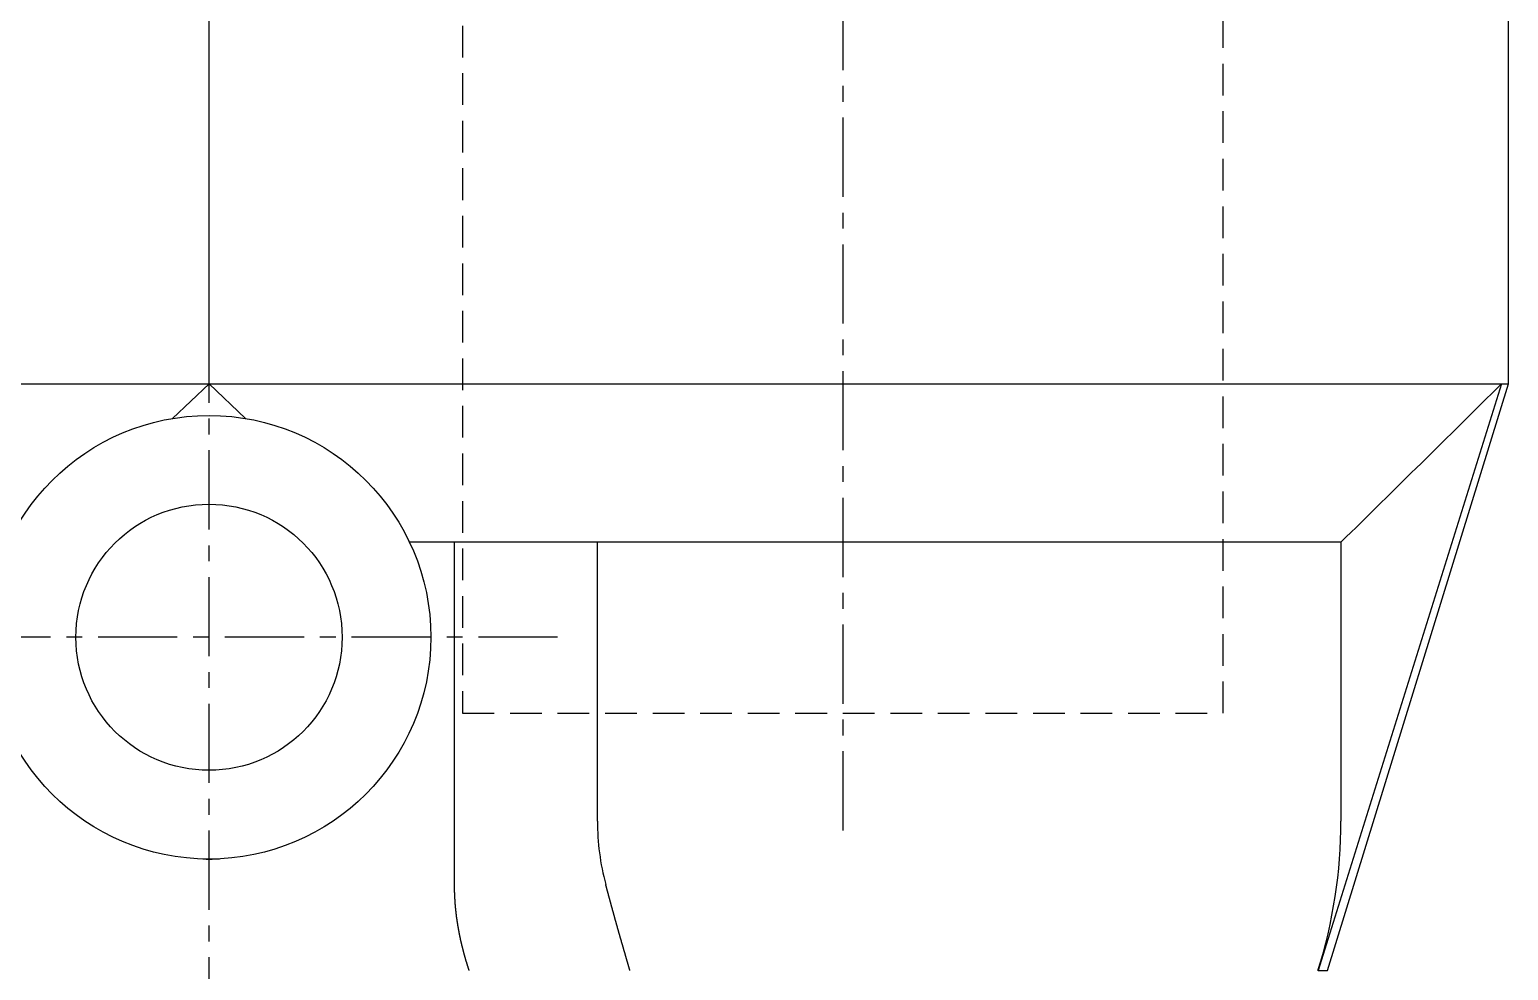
# Model space of a CAD drawing. Extents: x -12 to 116, y -14 to 98.
# Drawn here: x 44.94 to 68.28, y 38.03 to 52.87 of the extents above; entities that cross this region are included whole.
import ezdxf

# ---------------------------------------------------------------- set-up
doc = ezdxf.new("R2010")
doc.units = 0
doc.linetypes.add('CENTER', pattern=[2, 1.25, -0.25, 0.25, -0.25])
doc.linetypes.add('DASHED', pattern=[0.75, 0.5, -0.25])
doc.layers.get('0').update_dxf_attribs({"linetype": 'CONTINUOUS'})
doc.layers.add('CENTER', color=1, linetype='CENTER')

msp = doc.modelspace()

# ---------------------------------------------------------------- linework, layer by layer
at = {"color": 3, "linetype": 'DASHED'}
for p, q in [((51.775, 65.684), (51.775, 42.084)), ((63.775, 42.084), (63.775, 65.684)), ((50.942, 44.774), (50.937, 44.784)), ((51.775, 42.084), (63.775, 42.084))]:
    msp.add_line(p, q, dxfattribs=at)
at = {"color": 7, "linetype": 'CONTINUOUS'}
for p, q in [((47.775, 47.284), (47.775, 60.284)), ((68.275, 47.284), (68.275, 57.284)), ((27.275, 47.284), (68.275, 47.284)), ((47.775, 47.284), (47.198, 46.736)), ((48.352, 46.736), (47.775, 47.284)), ((68.167, 47.284), (65.271, 38.026)), ((65.42, 38.026), (68.275, 47.284)), ((65.633, 44.784), (50.937, 44.784)), ((51.648, 39.384), (51.648, 44.784)), ((53.902, 40.384), (53.902, 44.784)), ((65.633, 44.784), (65.633, 40.384)), ((65.271, 38.026), (65.42, 38.026))]:
    msp.add_line(p, q, dxfattribs=at)
at = {"color": 7}
for points in [[(51.88, 38.025, 0), (51.878, 38.029, 0), (51.877, 38.033, 0), (51.876, 38.038, 0), (51.874, 38.042, 0), (51.873, 38.046, 0), (51.871, 38.05, 0), (51.87, 38.054, 0), (51.869, 38.059, 0), (51.867, 38.063, 0), (51.866, 38.067, 0), (51.864, 38.071, 0), (51.863, 38.076, 0), (51.862, 38.08, 0), (51.861, 38.084, 0), (51.859, 38.088, 0), (51.858, 38.092, 0), (51.856, 38.097, 0), (51.855, 38.101, 0), (51.854, 38.105, 0), (51.852, 38.109, 0), (51.851, 38.114, 0), (51.85, 38.118, 0), (51.849, 38.122, 0), (51.847, 38.126, 0), (51.846, 38.13, 0), (51.845, 38.135, 0), (51.843, 38.139, 0), (51.842, 38.143, 0), (51.841, 38.147, 0), (51.84, 38.152, 0), (51.838, 38.156, 0), (51.837, 38.16, 0), (51.836, 38.164, 0), (51.834, 38.169, 0), (51.833, 38.173, 0), (51.832, 38.177, 0), (51.831, 38.181, 0), (51.829, 38.185, 0), (51.828, 38.19, 0), (51.827, 38.194, 0), (51.826, 38.198, 0), (51.824, 38.203, 0), (51.823, 38.207, 0), (51.822, 38.211, 0), (51.821, 38.215, 0), (51.819, 38.219, 0), (51.818, 38.224, 0), (51.817, 38.228, 0), (51.816, 38.232, 0), (51.815, 38.236, 0), (51.813, 38.241, 0), (51.812, 38.245, 0), (51.811, 38.249, 0), (51.81, 38.254, 0), (51.809, 38.258, 0), (51.807, 38.262, 0), (51.806, 38.266, 0), (51.805, 38.27, 0), (51.804, 38.275, 0), (51.803, 38.279, 0), (51.801, 38.283, 0), (51.8, 38.288, 0), (51.799, 38.292, 0), (51.798, 38.296, 0), (51.797, 38.3, 0), (51.796, 38.305, 0), (51.795, 38.309, 0), (51.793, 38.313, 0), (51.792, 38.318, 0), (51.791, 38.322, 0), (51.79, 38.326, 0), (51.789, 38.33, 0), (51.788, 38.335, 0), (51.787, 38.339, 0), (51.786, 38.343, 0), (51.785, 38.347, 0), (51.783, 38.352, 0), (51.782, 38.356, 0), (51.781, 38.36, 0), (51.78, 38.365, 0), (51.779, 38.369, 0), (51.778, 38.373, 0), (51.777, 38.377, 0), (51.776, 38.382, 0), (51.775, 38.386, 0), (51.774, 38.39, 0), (51.773, 38.395, 0), (51.772, 38.399, 0), (51.77, 38.403, 0), (51.769, 38.407, 0), (51.768, 38.412, 0), (51.767, 38.416, 0), (51.766, 38.42, 0), (51.765, 38.425, 0), (51.764, 38.429, 0), (51.763, 38.433, 0), (51.762, 38.438, 0), (51.761, 38.442, 0), (51.76, 38.446, 0), (51.759, 38.45, 0), (51.758, 38.455, 0), (51.757, 38.459, 0), (51.756, 38.463, 0), (51.755, 38.468, 0), (51.754, 38.472, 0), (51.753, 38.476, 0), (51.752, 38.481, 0), (51.751, 38.485, 0), (51.75, 38.489, 0), (51.749, 38.494, 0), (51.748, 38.498, 0), (51.747, 38.502, 0), (51.746, 38.507, 0), (51.745, 38.511, 0), (51.744, 38.515, 0), (51.743, 38.52, 0), (51.742, 38.524, 0), (51.742, 38.528, 0), (51.741, 38.532, 0), (51.74, 38.537, 0), (51.739, 38.541, 0), (51.738, 38.545, 0), (51.737, 38.55, 0), (51.736, 38.554, 0), (51.735, 38.559, 0), (51.734, 38.563, 0), (51.733, 38.567, 0), (51.733, 38.572, 0), (51.732, 38.576, 0), (51.731, 38.58, 0), (51.73, 38.584, 0), (51.729, 38.589, 0), (51.728, 38.593, 0), (51.727, 38.597, 0), (51.726, 38.602, 0), (51.725, 38.606, 0), (51.725, 38.611, 0), (51.724, 38.615, 0), (51.723, 38.619, 0), (51.722, 38.623, 0), (51.721, 38.628, 0), (51.721, 38.632, 0), (51.72, 38.636, 0), (51.719, 38.641, 0), (51.718, 38.645, 0), (51.717, 38.65, 0), (51.716, 38.654, 0), (51.716, 38.658, 0), (51.715, 38.663, 0), (51.714, 38.667, 0), (51.713, 38.671, 0), (51.712, 38.676, 0), (51.712, 38.68, 0), (51.711, 38.684, 0), (51.71, 38.689, 0), (51.709, 38.693, 0), (51.709, 38.697, 0), (51.708, 38.702, 0), (51.707, 38.706, 0), (51.706, 38.711, 0), (51.706, 38.715, 0), (51.705, 38.719, 0), (51.704, 38.724, 0), (51.703, 38.728, 0), (51.703, 38.732, 0), (51.702, 38.737, 0), (51.701, 38.741, 0), (51.7, 38.745, 0), (51.7, 38.75, 0), (51.699, 38.754, 0), (51.698, 38.758, 0), (51.698, 38.763, 0), (51.697, 38.767, 0), (51.696, 38.772, 0), (51.696, 38.776, 0), (51.695, 38.78, 0), (51.694, 38.785, 0), (51.694, 38.789, 0), (51.693, 38.794, 0), (51.692, 38.798, 0), (51.692, 38.802, 0), (51.691, 38.807, 0), (51.69, 38.811, 0), (51.69, 38.815, 0), (51.689, 38.82, 0), (51.688, 38.824, 0), (51.688, 38.828, 0), (51.687, 38.833, 0), (51.687, 38.837, 0), (51.686, 38.842, 0), (51.685, 38.846, 0), (51.685, 38.85, 0), (51.684, 38.855, 0), (51.684, 38.859, 0), (51.683, 38.864, 0), (51.682, 38.868, 0), (51.682, 38.872, 0), (51.681, 38.877, 0), (51.681, 38.881, 0), (51.68, 38.886, 0), (51.679, 38.89, 0), (51.679, 38.894, 0), (51.678, 38.899, 0), (51.678, 38.903, 0), (51.677, 38.907, 0), (51.677, 38.912, 0), (51.676, 38.916, 0), (51.676, 38.921, 0), (51.675, 38.925, 0), (51.675, 38.929, 0), (51.674, 38.934, 0), (51.674, 38.938, 0), (51.673, 38.943, 0), (51.673, 38.947, 0), (51.672, 38.951, 0), (51.672, 38.956, 0), (51.671, 38.96, 0), (51.671, 38.965, 0), (51.67, 38.969, 0), (51.67, 38.973, 0), (51.669, 38.978, 0), (51.669, 38.982, 0), (51.669, 38.987, 0), (51.668, 38.991, 0), (51.668, 38.995, 0), (51.667, 39, 0), (51.667, 39.004, 0), (51.666, 39.009, 0), (51.666, 39.013, 0), (51.666, 39.017, 0), (51.665, 39.022, 0), (51.665, 39.026, 0), (51.664, 39.031, 0), (51.664, 39.035, 0), (51.663, 39.039, 0), (51.663, 39.044, 0), (51.663, 39.048, 0), (51.662, 39.053, 0), (51.662, 39.057, 0), (51.662, 39.061, 0), (51.661, 39.066, 0), (51.661, 39.07, 0), (51.66, 39.075, 0), (51.66, 39.079, 0), (51.66, 39.084, 0), (51.66, 39.088, 0), (51.659, 39.092, 0), (51.659, 39.097, 0), (51.658, 39.101, 0), (51.658, 39.105, 0), (51.658, 39.11, 0), (51.658, 39.114, 0), (51.657, 39.119, 0), (51.657, 39.123, 0), (51.657, 39.128, 0), (51.656, 39.132, 0), (51.656, 39.136, 0), (51.656, 39.141, 0), (51.656, 39.145, 0), (51.655, 39.15, 0), (51.655, 39.154, 0), (51.655, 39.158, 0), (51.654, 39.163, 0), (51.654, 39.167, 0), (51.654, 39.172, 0), (51.654, 39.176, 0), (51.654, 39.181, 0), (51.653, 39.185, 0), (51.653, 39.189, 0), (51.653, 39.194, 0), (51.653, 39.198, 0), (51.652, 39.203, 0), (51.652, 39.207, 0), (51.652, 39.212, 0), (51.652, 39.216, 0), (51.652, 39.22, 0), (51.651, 39.225, 0), (51.651, 39.229, 0), (51.651, 39.234, 0), (51.651, 39.238, 0), (51.651, 39.242, 0), (51.651, 39.247, 0), (51.651, 39.251, 0), (51.65, 39.256, 0), (51.65, 39.26, 0), (51.65, 39.264, 0), (51.65, 39.269, 0), (51.65, 39.273, 0), (51.65, 39.278, 0), (51.65, 39.282, 0), (51.649, 39.287, 0), (51.649, 39.291, 0), (51.649, 39.295, 0), (51.649, 39.3, 0), (51.649, 39.304, 0), (51.649, 39.309, 0), (51.649, 39.313, 0), (51.649, 39.318, 0), (51.649, 39.322, 0), (51.649, 39.326, 0), (51.648, 39.331, 0), (51.648, 39.335, 0), (51.648, 39.34, 0), (51.648, 39.344, 0), (51.648, 39.349, 0), (51.648, 39.353, 0), (51.648, 39.357, 0), (51.648, 39.362, 0), (51.648, 39.366, 0), (51.648, 39.371, 0), (51.648, 39.375, 0), (51.648, 39.38, 0), (51.648, 39.384, 0)], [(54.416, 38.025, 0), (54.415, 38.029, 0), (54.414, 38.033, 0), (54.413, 38.038, 0), (54.411, 38.042, 0), (54.41, 38.046, 0), (54.409, 38.05, 0), (54.408, 38.054, 0), (54.406, 38.058, 0), (54.405, 38.062, 0), (54.404, 38.066, 0), (54.403, 38.07, 0), (54.402, 38.075, 0), (54.4, 38.079, 0), (54.399, 38.083, 0), (54.398, 38.087, 0), (54.397, 38.091, 0), (54.395, 38.095, 0), (54.394, 38.099, 0), (54.393, 38.103, 0), (54.392, 38.107, 0), (54.391, 38.111, 0), (54.389, 38.115, 0), (54.388, 38.12, 0), (54.387, 38.124, 0), (54.386, 38.128, 0), (54.385, 38.132, 0), (54.383, 38.136, 0), (54.382, 38.14, 0), (54.381, 38.144, 0), (54.38, 38.148, 0), (54.379, 38.152, 0), (54.377, 38.157, 0), (54.376, 38.161, 0), (54.375, 38.165, 0), (54.374, 38.169, 0), (54.373, 38.173, 0), (54.371, 38.177, 0), (54.37, 38.181, 0), (54.369, 38.185, 0), (54.368, 38.189, 0), (54.367, 38.194, 0), (54.365, 38.198, 0), (54.364, 38.202, 0), (54.363, 38.206, 0), (54.362, 38.21, 0), (54.361, 38.214, 0), (54.359, 38.218, 0), (54.358, 38.222, 0), (54.357, 38.226, 0), (54.356, 38.23, 0), (54.355, 38.234, 0), (54.353, 38.239, 0), (54.352, 38.243, 0), (54.351, 38.247, 0), (54.35, 38.251, 0), (54.349, 38.255, 0), (54.347, 38.259, 0), (54.346, 38.263, 0), (54.345, 38.267, 0), (54.344, 38.272, 0), (54.343, 38.276, 0), (54.341, 38.28, 0), (54.34, 38.284, 0), (54.339, 38.288, 0), (54.338, 38.292, 0), (54.337, 38.296, 0), (54.335, 38.3, 0), (54.334, 38.304, 0), (54.333, 38.308, 0), (54.332, 38.313, 0), (54.331, 38.317, 0), (54.329, 38.321, 0), (54.328, 38.325, 0), (54.327, 38.329, 0), (54.326, 38.333, 0), (54.325, 38.337, 0), (54.323, 38.341, 0), (54.322, 38.345, 0), (54.321, 38.349, 0), (54.32, 38.354, 0), (54.319, 38.358, 0), (54.318, 38.362, 0), (54.316, 38.366, 0), (54.315, 38.37, 0), (54.314, 38.374, 0), (54.313, 38.378, 0), (54.312, 38.382, 0), (54.31, 38.386, 0), (54.309, 38.391, 0), (54.308, 38.395, 0), (54.307, 38.399, 0), (54.306, 38.403, 0), (54.304, 38.407, 0), (54.303, 38.411, 0), (54.302, 38.415, 0), (54.301, 38.419, 0), (54.3, 38.423, 0), (54.298, 38.428, 0), (54.297, 38.432, 0), (54.296, 38.436, 0), (54.295, 38.44, 0), (54.294, 38.444, 0), (54.293, 38.448, 0), (54.291, 38.452, 0), (54.29, 38.456, 0), (54.289, 38.461, 0), (54.288, 38.465, 0), (54.287, 38.469, 0), (54.285, 38.473, 0), (54.284, 38.477, 0), (54.283, 38.481, 0), (54.282, 38.485, 0), (54.281, 38.489, 0), (54.28, 38.493, 0), (54.278, 38.498, 0), (54.277, 38.502, 0), (54.276, 38.506, 0), (54.275, 38.51, 0), (54.274, 38.514, 0), (54.273, 38.518, 0), (54.271, 38.522, 0), (54.27, 38.526, 0), (54.269, 38.53, 0), (54.268, 38.535, 0), (54.267, 38.539, 0), (54.266, 38.543, 0), (54.264, 38.547, 0), (54.263, 38.551, 0), (54.262, 38.555, 0), (54.261, 38.559, 0), (54.26, 38.563, 0), (54.258, 38.567, 0), (54.257, 38.572, 0), (54.256, 38.576, 0), (54.255, 38.58, 0), (54.254, 38.584, 0), (54.253, 38.588, 0), (54.252, 38.592, 0), (54.25, 38.596, 0), (54.249, 38.6, 0), (54.248, 38.605, 0), (54.247, 38.609, 0), (54.246, 38.613, 0), (54.245, 38.617, 0), (54.243, 38.621, 0), (54.242, 38.625, 0), (54.241, 38.629, 0), (54.24, 38.633, 0), (54.239, 38.637, 0), (54.237, 38.642, 0), (54.236, 38.646, 0), (54.235, 38.65, 0), (54.234, 38.654, 0), (54.233, 38.658, 0), (54.232, 38.662, 0), (54.23, 38.666, 0), (54.229, 38.67, 0), (54.228, 38.674, 0), (54.227, 38.679, 0), (54.226, 38.683, 0), (54.225, 38.687, 0), (54.224, 38.691, 0), (54.222, 38.695, 0), (54.221, 38.699, 0), (54.22, 38.703, 0), (54.219, 38.707, 0), (54.218, 38.712, 0), (54.217, 38.716, 0), (54.215, 38.72, 0), (54.214, 38.724, 0), (54.213, 38.728, 0), (54.212, 38.732, 0), (54.211, 38.736, 0), (54.21, 38.74, 0), (54.209, 38.744, 0), (54.207, 38.749, 0), (54.206, 38.753, 0), (54.205, 38.757, 0), (54.204, 38.761, 0), (54.203, 38.765, 0), (54.202, 38.769, 0), (54.2, 38.773, 0), (54.199, 38.777, 0), (54.198, 38.782, 0), (54.197, 38.786, 0), (54.196, 38.79, 0), (54.195, 38.794, 0), (54.194, 38.798, 0), (54.192, 38.802, 0), (54.191, 38.806, 0), (54.19, 38.81, 0), (54.189, 38.815, 0), (54.188, 38.819, 0), (54.187, 38.823, 0), (54.185, 38.827, 0), (54.184, 38.831, 0), (54.183, 38.835, 0), (54.182, 38.839, 0), (54.181, 38.843, 0), (54.18, 38.847, 0), (54.179, 38.852, 0), (54.178, 38.856, 0), (54.176, 38.86, 0), (54.175, 38.864, 0), (54.174, 38.868, 0), (54.173, 38.872, 0), (54.172, 38.876, 0), (54.171, 38.88, 0), (54.169, 38.885, 0), (54.168, 38.889, 0), (54.167, 38.893, 0), (54.166, 38.897, 0), (54.165, 38.901, 0), (54.164, 38.905, 0), (54.163, 38.909, 0), (54.161, 38.913, 0), (54.16, 38.917, 0), (54.159, 38.922, 0), (54.158, 38.926, 0), (54.157, 38.93, 0), (54.156, 38.934, 0), (54.155, 38.938, 0), (54.154, 38.942, 0), (54.152, 38.946, 0), (54.151, 38.95, 0), (54.15, 38.955, 0), (54.149, 38.959, 0), (54.148, 38.963, 0), (54.147, 38.967, 0), (54.145, 38.971, 0), (54.144, 38.975, 0), (54.143, 38.979, 0), (54.142, 38.983, 0), (54.141, 38.988, 0), (54.14, 38.992, 0), (54.139, 38.996, 0), (54.138, 39, 0), (54.136, 39.004, 0), (54.135, 39.008, 0), (54.134, 39.012, 0), (54.133, 39.017, 0), (54.132, 39.021, 0), (54.131, 39.025, 0), (54.13, 39.029, 0), (54.129, 39.033, 0), (54.127, 39.037, 0), (54.126, 39.041, 0), (54.125, 39.045, 0), (54.124, 39.05, 0), (54.123, 39.054, 0), (54.122, 39.058, 0), (54.121, 39.062, 0), (54.12, 39.066, 0), (54.118, 39.07, 0), (54.117, 39.074, 0), (54.116, 39.078, 0), (54.115, 39.083, 0), (54.114, 39.087, 0), (54.113, 39.091, 0), (54.112, 39.095, 0), (54.111, 39.099, 0), (54.109, 39.103, 0), (54.108, 39.107, 0), (54.107, 39.111, 0), (54.106, 39.115, 0), (54.105, 39.12, 0), (54.104, 39.124, 0), (54.103, 39.128, 0), (54.102, 39.132, 0), (54.1, 39.136, 0), (54.099, 39.14, 0), (54.098, 39.144, 0), (54.097, 39.148, 0), (54.096, 39.153, 0), (54.095, 39.157, 0), (54.094, 39.161, 0), (54.093, 39.165, 0), (54.091, 39.169, 0), (54.09, 39.173, 0), (54.089, 39.177, 0), (54.088, 39.181, 0), (54.087, 39.186, 0), (54.086, 39.19, 0), (54.085, 39.194, 0), (54.084, 39.198, 0), (54.082, 39.202, 0), (54.081, 39.206, 0), (54.08, 39.21, 0), (54.079, 39.215, 0), (54.078, 39.219, 0), (54.077, 39.223, 0), (54.076, 39.227, 0), (54.075, 39.231, 0), (54.074, 39.235, 0), (54.072, 39.239, 0), (54.071, 39.243, 0), (54.07, 39.248, 0), (54.069, 39.252, 0), (54.068, 39.256, 0), (54.067, 39.26, 0), (54.066, 39.264, 0), (54.065, 39.268, 0), (54.063, 39.272, 0), (54.062, 39.276, 0), (54.061, 39.281, 0), (54.06, 39.285, 0), (54.059, 39.289, 0), (54.058, 39.293, 0), (54.057, 39.297, 0), (54.056, 39.301, 0), (54.055, 39.305, 0), (54.053, 39.31, 0), (54.052, 39.314, 0), (54.051, 39.318, 0), (54.05, 39.322, 0), (54.049, 39.326, 0), (54.048, 39.33, 0), (54.047, 39.334, 0), (54.046, 39.339, 0), (54.045, 39.343, 0), (54.044, 39.347, 0), (54.042, 39.351, 0), (54.041, 39.355, 0), (54.04, 39.359, 0), (54.039, 39.363, 0), (54.038, 39.367, 0), (54.037, 39.371, 0), (54.036, 39.376, 0), (54.035, 39.38, 0), (54.033, 39.384, 0)]]:
    msp.add_polyline3d(points, dxfattribs=at)
at = {"color": 7, "linetype": 'CONTINUOUS'}
for radius in [3.5, 2.1]:
    msp.add_circle((47.775, 43.284), radius, dxfattribs=at)
for centre, radius, start, end in [((-604.089, 726.199), 955.434, 314.504163, 314.717638), ((57.775, 40.384), 3.873, 180, 194.9632), ((57.775, 40.384), 7.858, 342.5395, 0)]:
    msp.add_arc(centre, radius, start, end, dxfattribs=at)
at = {"color": 3, "linetype": 'DASHED'}
msp.add_arc((47.775, 43.285), 3.501, 268.4331, 272.6947, dxfattribs=at)
at = {"layer": 'CENTER', "color": 1, "linetype": 'CENTER'}
for p, q in [((57.775, 67.484), (57.775, 40.084)), ((47.775, -1.016), (47.775, 52.484)), ((53.275, 43.284), (42.275, 43.284))]:
    msp.add_line(p, q, dxfattribs=at)

doc.saveas('drawing.dxf')
